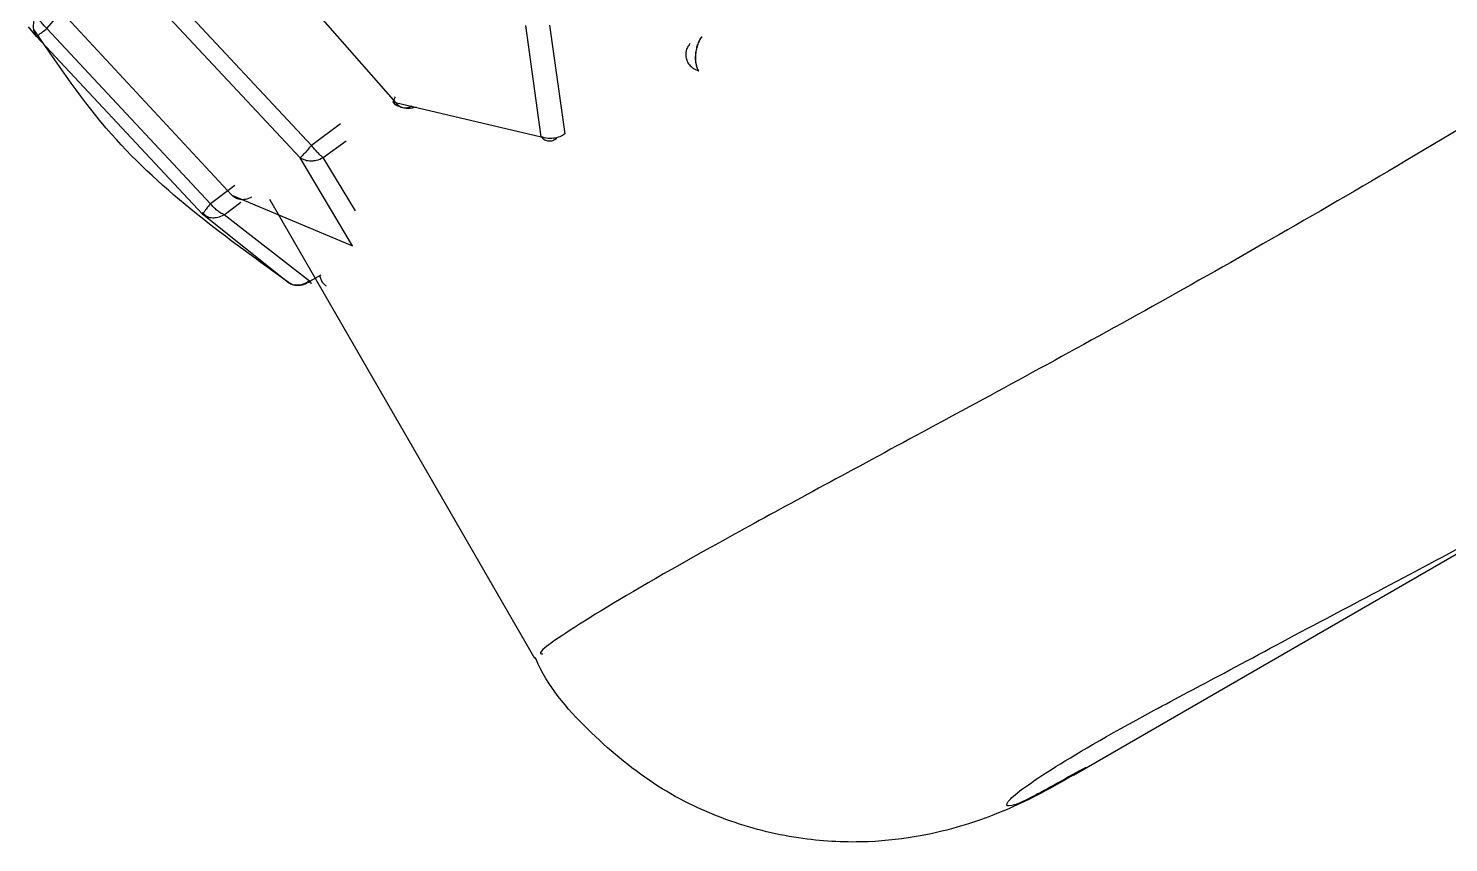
# Model space of a CAD drawing. Header units: millimetres. Extents: x 36 to 3196, y 27 to 5967.
# Drawn here: x 198.68 to 218.12, y 812.27 to 823.41 of the extents above; entities that cross this region are included whole.
import ezdxf

# ---------------------------------------------------------------- set-up
doc = ezdxf.new("R2010")
doc.units = ezdxf.units.MM
doc.layers.add('08_Dimension.Annotation', color=2, linetype='Continuous')

# ---------------------------------------------------------------- blocks, each defined once
blk = doc.blocks.new('A$C1af0320f')
at = {"color": 8, "linetype": 'Continuous', "lineweight": 25}
for p, q in [((132.738, 17.081), (132.738, 7.359)), ((143.654, 7.735), (143.653, 7.737)), ((145.215, 6.283), (143.822, 5.719)), ((143.95, 5.421), (145.374, 5.999)), ((145.351, 3.926), (143.95, 5.421)), ((148.592, 3.279), (145.351, 3.926)), ((145.477, 3.126), (145.421, 2.636)), ((145.195, 2.694), (145.238, 3.078)), ((144.343, 2.713), (145.195, 2.694)), ((145.421, 2.636), (148.614, 1.896)), ((145.374, 1.352), (143.95, 2.439)), ((143.95, 2.439), (145.351, 2.418)), ((145.351, 2.418), (148.592, 1.665)), ((137.81, 1.775), (145.063, 1.775)), ((143.654, 1.848), (143.653, 1.848)), ((143.822, 1.689), (143.821, 1.865)), ((143.826, 1.686), (145.195, 1.128)), ((143.95, 1.426), (145.351, 0.876)), ((145.195, 1.128), (145.229, 1.41)), ((145.471, 1.453), (145.421, 1.04)), ((148.605, 0.615), (145.374, 1.352)), ((145.421, 1.04), (148.614, 0.299)), ((145.374, 0.882), (145.288, 0.914)), ((145.351, 0.876), (148.592, 0.122)), ((148.614, 0.299), (148.732, 0.637)), ((148.592, 0.122), (148.761, 0.092))]:
    blk.add_line(p, q, dxfattribs=at)
for points, knots in [([(138.323, 25.027), (138.163, 23.322), (137.837, 19.862), (137.721, 15.182), (137.752, 11), (137.854, 7.483), (137.934, 4.664), (137.938, 2.772), (137.872, 1.812), (137.826, 1.878), (137.81, 1.901)], [0, 0, 0, 0, 0.129017, 0.261791, 0.390778, 0.523224, 0.657006, 0.794644, 0.928672, 1, 1, 1, 1]), ([(132.923, 9.845), (132.908, 10.317), (132.867, 11.56), (132.749, 14.463), (132.734, 18.314), (132.778, 21.357), (132.961, 23.094), (132.981, 23.286)], [0, 0, 0, 0, 0.161407, 0.424595, 0.696499, 0.966562, 1, 1, 1, 1]), ([(132.756, 7.462), (132.757, 7.152), (132.758, 6.406), (132.889, 6.262), (132.974, 6.99), (132.982, 8.227), (132.937, 9.468), (132.923, 9.845)], [0, 0, 0, 0, 0.170967, 0.410451, 0.658799, 0.89633, 1, 1, 1, 1]), ([(143.653, 7.737), (143.668, 7.738), (143.699, 7.739), (143.753, 7.754), (143.812, 7.78), (143.873, 7.818), (143.928, 7.863), (143.975, 7.913), (144.012, 7.962), (144.027, 7.994), (144.034, 8.009)], [0, 0, 0, 0, 0.113855, 0.236755, 0.366521, 0.500005, 0.633508, 0.763263, 0.886157, 1, 1, 1, 1]), ([(143.654, 7.735), (143.666, 7.736), (143.697, 7.737), (143.754, 7.752), (143.817, 7.781), (143.878, 7.819), (143.931, 7.863), (143.977, 7.912), (144.013, 7.961), (144.028, 7.992), (144.035, 8.007)], [0, 0, 0, 0, 0.089951, 0.236694, 0.387605, 0.499931, 0.642726, 0.763205, 0.886689, 1, 1, 1, 1]), ([(144.037, 7.825), (144.03, 7.808), (144.015, 7.772), (143.979, 7.727), (143.933, 7.69), (143.88, 7.669), (143.818, 7.662), (143.755, 7.673), (143.697, 7.7), (143.666, 7.726), (143.654, 7.735)], [0, 0, 0, 0, 0.113218, 0.236706, 0.357107, 0.500035, 0.612529, 0.763321, 0.910412, 1, 1, 1, 1]), ([(132.749, 7.561), (132.744, 7.257), (132.737, 6.828), (132.807, 6.192), (132.895, 5.709), (133.055, 5.137), (133.352, 4.44), (133.835, 3.68), (134.538, 2.941), (135.454, 2.31), (136.538, 1.911), (137.362, 1.734), (137.789, 1.784), (137.822, 1.788)], [0, 0, 0, 0, 0.234971, 0.331686, 0.402028, 0.467563, 0.536015, 0.614616, 0.701182, 0.794376, 0.892003, 0.991619, 1, 1, 1, 1]), ([(143.822, 5.719), (143.821, 5.693), (143.819, 5.636), (143.844, 5.556), (143.886, 5.479), (143.927, 5.442), (143.95, 5.421)], [0, 0, 0, 0, 0.235487, 0.50005, 0.719762, 1, 1, 1, 1]), ([(143.95, 5.421), (143.929, 5.426), (143.889, 5.437), (143.847, 5.476), (143.823, 5.529), (143.825, 5.572), (143.826, 5.592)], [0, 0, 0, 0, 0.258407, 0.499994, 0.762065, 1, 1, 1, 1]), ([(145.158, 4.141), (145.167, 4.105), (145.185, 4.036), (145.257, 3.955), (145.32, 3.909), (145.36, 3.903), (145.363, 3.903)], [0, 0, 0, 0, 0.3337012, 0.6319898, 0.9705209, 1, 1, 1, 1]), ([(145.195, 4.098), (145.197, 4.076), (145.202, 4.031), (145.234, 3.979), (145.282, 3.939), (145.327, 3.931), (145.351, 3.926)], [0, 0, 0, 0, 0.244385, 0.490984, 0.728058, 1, 1, 1, 1]), ([(145.351, 3.926), (145.353, 3.917), (145.357, 3.899), (145.372, 3.9), (145.394, 3.919), (145.411, 3.948), (145.421, 3.964)], [0, 0, 0, 0, 0.244194, 0.500023, 0.733174, 1, 1, 1, 1]), ([(145.195, 2.694), (145.209, 2.688), (145.236, 2.677), (145.292, 2.661), (145.354, 2.647), (145.399, 2.64), (145.421, 2.636)], [0, 0, 0, 0, 0.268499, 0.520631, 0.762032, 1, 1, 1, 1]), ([(145.351, 2.418), (145.33, 2.432), (145.286, 2.46), (145.239, 2.524), (145.203, 2.603), (145.198, 2.661), (145.195, 2.694)], [0, 0, 0, 0, 0.2347399, 0.5000685, 0.7093331, 1, 1, 1, 1]), ([(145.421, 2.636), (145.41, 2.607), (145.392, 2.556), (145.371, 2.492), (145.356, 2.444), (145.352, 2.427), (145.351, 2.418)], [0, 0, 0, 0, 0.289124, 0.506483, 0.765609, 1, 1, 1, 1]), ([(143.654, 1.848), (143.654, 1.848), (143.655, 1.848), (143.657, 1.847), (143.664, 1.844), (143.678, 1.839), (143.709, 1.831), (143.752, 1.831), (143.793, 1.836), (143.815, 1.847), (143.821, 1.849)], [0, 0, 0, 0, 0.0052913, 0.0142127, 0.0433933, 0.1462602, 0.2987041, 0.6204842, 0.9036264, 1, 1, 1, 1]), ([(143.822, 1.689), (143.812, 1.689), (143.791, 1.688), (143.784, 1.687), (143.793, 1.686), (143.815, 1.686), (143.826, 1.686)], [0, 0, 0, 0, 0.256365, 0.5, 0.749346, 1, 1, 1, 1]), ([(143.95, 1.426), (143.93, 1.439), (143.888, 1.466), (143.848, 1.526), (143.821, 1.601), (143.822, 1.657), (143.822, 1.689)], [0, 0, 0, 0, 0.244848, 0.500082, 0.708345, 1, 1, 1, 1]), ([(143.826, 1.686), (143.825, 1.654), (143.824, 1.598), (143.85, 1.524), (143.889, 1.465), (143.93, 1.439), (143.95, 1.426)], [0, 0, 0, 0, 0.2952497, 0.4999065, 0.7551384, 1, 1, 1, 1]), ([(145.215, 1.572), (145.218, 1.542), (145.224, 1.489), (145.26, 1.425), (145.307, 1.377), (145.352, 1.36), (145.374, 1.352)], [0, 0, 0, 0, 0.29048, 0.499899, 0.755172, 1, 1, 1, 1]), ([(143.915, 1.444), (144.899, 0.999), (146.43, 0.305), (148.097, 0.183), (148.693, 0.139)], [0, 0, 0, 0, 0.642372, 1, 1, 1, 1]), ([(145.195, 1.128), (145.209, 1.118), (145.236, 1.098), (145.292, 1.073), (145.354, 1.053), (145.399, 1.044), (145.421, 1.04)], [0, 0, 0, 0, 0.268482, 0.520633, 0.761995, 1, 1, 1, 1]), ([(145.351, 0.876), (145.33, 0.886), (145.286, 0.909), (145.239, 0.966), (145.203, 1.04), (145.198, 1.096), (145.195, 1.128)], [0, 0, 0, 0, 0.234706, 0.50006, 0.709314, 1, 1, 1, 1]), ([(145.421, 1.04), (145.41, 1.014), (145.392, 0.968), (145.371, 0.917), (145.356, 0.884), (145.352, 0.878), (145.351, 0.876)], [0, 0, 0, 0, 0.289086, 0.506511, 0.765623, 1, 1, 1, 1]), ([(148.592, 0.122), (148.592, 0.125), (148.594, 0.132), (148.599, 0.17), (148.605, 0.225), (148.611, 0.274), (148.614, 0.299)], [0, 0, 0, 0, 0.246576, 0.499988, 0.737854, 1, 1, 1, 1]), ([(148.592, 0.122), (148.62, 0.123), (148.675, 0.125), (148.748, 0.162), (148.808, 0.214), (148.834, 0.259), (148.848, 0.282)], [0, 0, 0, 0, 0.283756, 0.536573, 0.766225, 1, 1, 1, 1]), ([(148.614, 0.299), (148.639, 0.293), (148.684, 0.282), (148.751, 0.273), (148.806, 0.274), (148.836, 0.279), (148.848, 0.282)], [0, 0, 0, 0, 0.281903, 0.500002, 0.790518, 1, 1, 1, 1])]:
    blk.add_open_spline(points, degree=3, knots=knots, dxfattribs=at)

msp = doc.modelspace()

# ---------------------------------------------------------------- block references
at = {"layer": '08_Dimension.Annotation', "xscale": -1, "rotation": 299.9999999999999}
msp.add_blockref('A$C1af0320f', (272.9848, 694.5508), dxfattribs=at)

doc.saveas('drawing.dxf')
